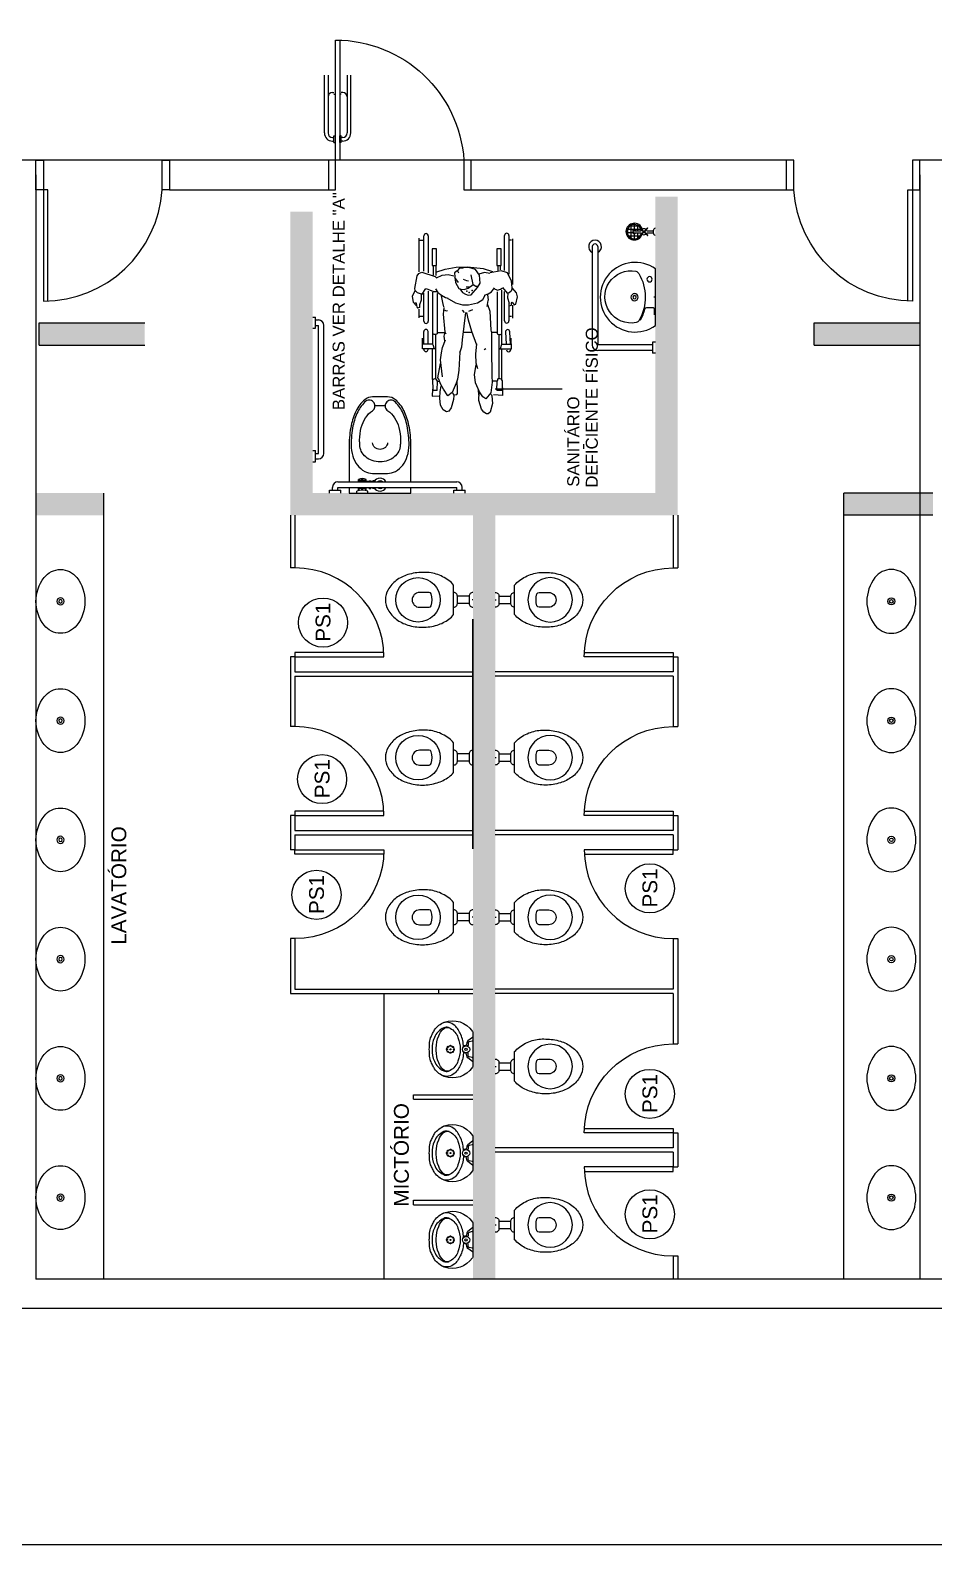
# Model space of a CAD drawing. Header units: millimetres. Extents: x 18768 to 1484868, y -11027 to 520152.
# Drawn here: x 187274 to 193407, y 397570 to 407856 of the extents above; entities that cross this region are included whole.
import ezdxf
from ezdxf.enums import TextEntityAlignment as Align

# ---------------------------------------------------------------- set-up
doc = ezdxf.new("R2010")
doc.units = ezdxf.units.MM
doc.linetypes.add('DASHDOT', pattern=[1, 0.5, -0.25, 0, -0.25])
for name, color, linetype in [('1-PAREDES', 7, 'Continuous'), ('Construir', 251, 'Continuous'), ('esquadrias', 2, 'Continuous'), ('MOBÍLIA', 26, 'Continuous'), ('Muros', 4, 'Continuous'), ('PAREDES', 7, 'Continuous'), ('Sanitários', 2, 'Continuous'), ('Textos', 7, 'Continuous')]:
    doc.layers.add(name, color=color, linetype=linetype)
doc.layers.add('L035-DEMOLIÇÃO', color=40, linetype='Continuous', plot=False)
doc.styles.get("Standard").update_dxf_attribs({"font": 'arial.ttf'})

# ---------------------------------------------------------------- blocks, each defined once
blk = doc.blocks.new('CADEIRA_RODAS')
at = {"color": 0}
for p, q in [((-0.265, 0.319), (-0.206, 0.319)), ((-0.254, 0.313), (-0.254, 0.289)), ((-0.194, 0.333), (-0.2, 0.329)), ((-0.196, 0.317), (-0.2, 0.329)), ((-0.177, 0.316), (-0.196, 0.317)), ((-0.194, 0.333), (-0.166, 0.336)), ((-0.182, 0.338), (-0.161, 0.357)), ((-0.145, 0.304), (-0.177, 0.316)), ((-0.166, 0.336), (-0.165, 0.347)), ((-0.161, 0.357), (-0.118, 0.363)), ((-0.118, 0.363), (-0.081, 0.345)), ((-0.094, 0.332), (-0.105, 0.299)), ((-0.082, 0.343), (-0.094, 0.332)), ((-0.081, 0.345), (-0.066, 0.348)), ((-0.066, 0.348), (0.018, 0.333)), ((0.018, 0.333), (0.035, 0.321)), ((0.035, 0.321), (0.044, 0.3)), ((0.046, 0.319), (0.272, 0.319)), ((0.26, 0.313), (0.26, 0.289)), ((-0.793, 0.23), (-0.79, 0.178)), ((-0.746, 0.228), (-0.793, 0.23)), ((-0.754, 0.197), (-0.755, 0.228)), ((-0.683, 0.229), (-0.748, 0.227)), ((-0.676, 0.215), (-0.683, 0.229)), ((-0.68, 0.228), (-0.474, 0.228)), ((-0.679, 0.203), (-0.676, 0.215)), ((-0.377, 0.209), (-0.678, 0.209)), ((-0.478, 0.288), (-0.474, 0.288)), ((-0.475, 0.259), (-0.478, 0.259)), ((-0.474, 0.295), (-0.401, 0.295)), ((-0.474, 0.209), (-0.474, 0.295)), ((-0.444, 0.227), (-0.473, 0.217)), ((-0.443, 0.227), (-0.443, 0.295)), ((-0.443, 0.288), (-0.358, 0.288)), ((-0.443, 0.227), (-0.092, 0.227)), ((-0.358, 0.259), (-0.441, 0.259)), ((-0.377, 0.218), (-0.372, 0.227)), ((-0.377, 0.206), (-0.377, 0.218)), ((-0.372, 0.197), (-0.377, 0.206)), ((-0.288, 0.287), (-0.098, 0.287)), ((-0.084, 0.257), (-0.288, 0.257)), ((-0.104, 0.305), (-0.145, 0.304)), ((-0.105, 0.299), (-0.066, 0.273)), ((-0.07, 0.208), (-0.094, 0.192)), ((-0.068, 0.271), (-0.087, 0.221)), ((-0.087, 0.221), (-0.087, 0.198)), ((0.013, 0.211), (0.005, 0.202)), ((0.044, 0.3), (0.013, 0.211)), ((0.089, 0.207), (0.02, 0.207)), ((0.089, 0.224), (0.024, 0.224)), ((0.288, 0.257), (0.038, 0.257)), ((0.044, 0.207), (0.063, 0.144)), ((0.049, 0.287), (0.288, 0.287)), ((0.089, 0.23), (0.089, 0.201)), ((0.201, 0.23), (0.089, 0.23)), ((0.201, 0.201), (0.201, 0.23)), ((-0.898, 0.134), (-0.885, 0.157)), ((-0.894, 0.119), (-0.898, 0.134)), ((-0.872, 0.103), (-0.894, 0.119)), ((-0.885, 0.157), (-0.855, 0.174)), ((-0.816, 0.086), (-0.872, 0.103)), ((-0.855, 0.174), (-0.807, 0.18)), ((-0.807, 0.18), (-0.761, 0.176)), ((-0.79, 0.126), (-0.747, 0.155)), ((-0.768, 0.095), (-0.79, 0.126)), ((-0.761, 0.176), (-0.725, 0.17)), ((-0.754, 0.197), (-0.692, 0.196)), ((-0.747, 0.155), (-0.711, 0.174)), ((-0.711, 0.174), (-0.678, 0.186)), ((-0.695, 0.182), (-0.696, 0.195)), ((-0.692, 0.196), (-0.679, 0.203)), ((-0.678, 0.186), (-0.67, 0.192)), ((-0.67, 0.192), (-0.573, 0.174)), ((-0.662, 0.162), (-0.548, 0.174)), ((-0.548, 0.174), (-0.501, 0.168)), ((-0.501, 0.168), (-0.466, 0.161)), ((-0.466, 0.161), (-0.414, 0.142)), ((-0.419, 0.145), (-0.389, 0.149)), ((-0.389, 0.149), (-0.362, 0.143)), ((-0.376, 0.136), (-0.362, 0.144)), ((-0.1, 0.197), (-0.372, 0.197)), ((-0.364, 0.194), (-0.363, 0.148)), ((-0.362, 0.144), (-0.241, 0.154)), ((-0.241, 0.154), (-0.196, 0.15)), ((-0.212, 0.15), (-0.218, 0.136)), ((-0.218, 0.136), (-0.215, 0.127)), ((-0.191, 0.152), (-0.162, 0.159)), ((-0.13, 0.132), (-0.164, 0.073)), ((-0.162, 0.159), (-0.116, 0.169)), ((-0.127, 0.142), (-0.133, 0.122)), ((-0.112, 0.168), (-0.127, 0.142)), ((-0.094, 0.192), (-0.112, 0.168)), ((0.005, 0.202), (0.022, 0.164)), ((0.027, 0.122), (0.018, 0.084)), ((0.022, 0.164), (0.027, 0.122)), ((0.063, 0.144), (0.076, 0.069)), ((0.089, 0.201), (0.201, 0.201)), ((-0.788, 0.085), (-0.816, 0.086)), ((-0.769, 0.093), (-0.788, 0.085)), ((-0.785, 0.086), (-0.783, 0.064)), ((-0.783, 0.064), (-0.776, 0.06)), ((-0.776, 0.06), (-0.743, 0.06)), ((-0.705, 0.068), (-0.768, 0.095)), ((-0.743, 0.06), (-0.696, 0.063)), ((-0.679, 0.059), (-0.705, 0.068)), ((-0.618, 0.052), (-0.679, 0.059)), ((-0.497, 0.045), (-0.618, 0.052)), ((-0.497, 0.045), (-0.499, 0.048)), ((-0.463, 0.034), (-0.497, 0.045)), ((-0.413, 0.029), (-0.463, 0.034)), ((-0.23, 0.006), (-0.413, 0.029)), ((-0.362, 0.019), (-0.362, -0.032)), ((-0.228, 0.012), (-0.214, 0.026)), ((-0.164, 0.073), (-0.178, 0.027)), ((-0.178, 0.027), (-0.177, -0.014)), ((-0.105, 0.007), (-0.112, -0.012)), ((-0.093, 0.027), (-0.105, 0.007)), ((-0.07, 0.044), (-0.093, 0.027)), ((-0.072, 0.038), (-0.074, 0.015)), ((-0.074, 0.015), (-0.065, -0.012)), ((-0.066, 0.051), (-0.072, 0.038)), ((-0.026, 0.074), (-0.066, 0.051)), ((-0.055, 0.002), (-0.055, -0.025)), ((-0.027, 0.054), (0.007, 0.077)), ((0.011, 0.079), (-0.026, 0.074)), ((-0.003, 0.021), (-0.012, -0.001)), ((0.038, 0.081), (0.011, 0.079)), ((0.052, 0.063), (0.038, 0.081)), ((0.053, 0.06), (0.038, 0.053)), ((0.07, 0.046), (0.052, 0.063)), ((0.07, 0.027), (0.07, 0.046)), ((0.074, 0.013), (0.07, 0.027)), ((0.074, -0.016), (0.074, 0.013)), ((0.076, 0.069), (0.08, -0.007)), ((-0.9, -0.117), (-0.88, -0.101)), ((-0.88, -0.101), (-0.823, -0.084)), ((-0.823, -0.084), (-0.767, -0.087)), ((-0.798, -0.11), (-0.764, -0.088)), ((-0.786, -0.083), (-0.749, -0.081)), ((-0.764, -0.088), (-0.704, -0.062)), ((-0.704, -0.062), (-0.646, -0.054)), ((-0.646, -0.054), (-0.582, -0.066)), ((-0.608, -0.076), (-0.571, -0.065)), ((-0.571, -0.065), (-0.51, -0.064)), ((-0.51, -0.064), (-0.441, -0.071)), ((-0.449, -0.07), (-0.358, -0.036)), ((-0.358, -0.036), (-0.28, -0.013)), ((-0.28, -0.013), (-0.23, -0.002)), ((-0.212, -0.04), (-0.222, -0.015)), ((-0.177, -0.014), (-0.164, -0.075)), ((-0.164, -0.075), (-0.141, -0.111)), ((-0.112, -0.012), (-0.11, -0.032)), ((-0.11, -0.032), (-0.061, -0.075)), ((-0.065, -0.012), (-0.041, -0.045)), ((-0.061, -0.075), (-0.031, -0.092)), ((-0.041, -0.045), (-0.052, -0.064)), ((-0.052, -0.064), (-0.051, -0.077)), ((-0.04, -0.046), (0.025, -0.031)), ((-0.031, -0.092), (0.023, -0.089)), ((-0.012, -0.001), (-0.016, -0.015)), ((0.023, -0.089), (0.061, -0.062)), ((0.041, -0.122), (0.03, -0.084)), ((0.061, -0.062), (0.074, -0.016)), ((0.08, -0.007), (0.068, -0.114)), ((-0.913, -0.135), (-0.9, -0.117)), ((-0.913, -0.146), (-0.913, -0.135)), ((-0.9, -0.16), (-0.913, -0.146)), ((-0.842, -0.176), (-0.9, -0.16)), ((-0.792, -0.171), (-0.842, -0.176)), ((-0.812, -0.13), (-0.798, -0.11)), ((-0.771, -0.164), (-0.812, -0.13)), ((-0.78, -0.166), (-0.792, -0.171)), ((-0.788, -0.245), (-0.785, -0.182)), ((-0.698, -0.173), (-0.771, -0.164)), ((-0.659, -0.171), (-0.698, -0.173)), ((-0.692, -0.207), (-0.693, -0.176)), ((-0.471, -0.169), (-0.659, -0.171)), ((-0.475, -0.132), (-0.481, -0.12)), ((-0.365, -0.17), (-0.471, -0.169)), ((-0.348, -0.165), (-0.365, -0.17)), ((-0.362, -0.171), (-0.362, -0.207)), ((-0.22, -0.157), (-0.348, -0.165)), ((-0.175, -0.142), (-0.22, -0.157)), ((-0.148, -0.145), (-0.188, -0.138)), ((-0.108, -0.143), (-0.145, -0.147)), ((-0.141, -0.111), (-0.113, -0.126)), ((-0.111, -0.122), (-0.102, -0.147)), ((-0.102, -0.147), (-0.089, -0.168)), ((-0.089, -0.168), (-0.063, -0.19)), ((-0.068, -0.185), (-0.079, -0.209)), ((0.034, -0.158), (0.041, -0.122)), ((0.052, -0.235), (0.038, -0.161)), ((0.068, -0.114), (0.047, -0.175)), ((-0.788, -0.246), (-0.738, -0.245)), ((-0.752, -0.206), (-0.752, -0.239)), ((-0.752, -0.206), (-0.692, -0.208)), ((-0.751, -0.243), (-0.689, -0.244)), ((-0.677, -0.211), (-0.692, -0.208)), ((-0.689, -0.244), (-0.678, -0.237)), ((-0.68, -0.238), (-0.474, -0.238)), ((-0.377, -0.219), (-0.678, -0.219)), ((-0.678, -0.237), (-0.674, -0.22)), ((-0.674, -0.219), (-0.677, -0.211)), ((-0.474, -0.269), (-0.479, -0.269)), ((-0.478, -0.298), (-0.474, -0.298)), ((-0.474, -0.219), (-0.474, -0.305)), ((-0.474, -0.305), (-0.401, -0.302)), ((-0.444, -0.237), (-0.473, -0.227)), ((-0.443, -0.238), (-0.443, -0.304)), ((-0.443, -0.238), (-0.078, -0.238)), ((-0.36, -0.264), (-0.443, -0.268)), ((-0.443, -0.297), (-0.359, -0.293)), ((-0.372, -0.207), (-0.377, -0.216)), ((-0.377, -0.216), (-0.377, -0.229)), ((-0.377, -0.229), (-0.372, -0.238)), ((-0.089, -0.207), (-0.372, -0.207)), ((-0.285, -0.257), (-0.088, -0.257)), ((-0.165, -0.287), (-0.285, -0.287)), ((-0.253, -0.286), (-0.253, -0.305)), ((-0.183, -0.287), (-0.179, -0.303)), ((-0.179, -0.303), (-0.166, -0.303)), ((-0.131, -0.276), (-0.166, -0.288)), ((-0.166, -0.303), (-0.159, -0.309)), ((-0.098, -0.28), (-0.131, -0.276)), ((-0.06, -0.244), (-0.099, -0.275)), ((-0.097, -0.288), (-0.099, -0.275)), ((-0.084, -0.302), (-0.097, -0.288)), ((-0.063, -0.309), (-0.084, -0.302)), ((-0.079, -0.209), (-0.071, -0.229)), ((-0.071, -0.229), (-0.064, -0.24)), ((-0.063, -0.309), (-0.018, -0.304)), ((-0.018, -0.304), (0.039, -0.277)), ((0.291, -0.287), (0.03, -0.287)), ((0.039, -0.277), (0.052, -0.235)), ((0.054, -0.257), (0.291, -0.257)), ((0.089, -0.211), (0.055, -0.211)), ((0.089, -0.228), (0.06, -0.228)), ((0.201, -0.205), (0.089, -0.205)), ((0.089, -0.205), (0.089, -0.234)), ((0.089, -0.234), (0.201, -0.234)), ((0.201, -0.234), (0.201, -0.205)), ((0.26, -0.304), (0.26, -0.288)), ((-0.268, -0.314), (-0.18, -0.314)), ((-0.159, -0.309), (-0.178, -0.322)), ((-0.178, -0.322), (-0.173, -0.333)), ((-0.173, -0.333), (-0.123, -0.344)), ((-0.123, -0.344), (-0.097, -0.338)), ((-0.097, -0.338), (-0.063, -0.309)), ((-0.041, -0.314), (0.269, -0.314))]:
    blk.add_line(p, q, dxfattribs=at)
for centre, radius, start, end in [((-0.478, 0.273), 0.0145, 90, 270), ((-0.358, 0.273), 0.0145, 270, 90), ((-0.288, 0.272), 0.0149, 90, 270), ((0.288, 0.272), 0.0149, 270, 90), ((-0.479, -0.284), 0.0145, 92.6629, 272.6629), ((-0.359, -0.278), 0.0145, 272.6629, 92.6629), ((-0.285, -0.272), 0.0149, 90, 270), ((0.291, -0.272), 0.0149, 270, 90)]:
    blk.add_arc(centre, radius, start, end, dxfattribs=at)
for p in [(-0.094, -0.018), (-0.084, -0.002), (-0.081, -0.038)]:
    blk.add_point(p, dxfattribs=at)
blk = doc.blocks.new('LAVPQ-PL')
blk.add_line((0, 0), (0.01, 0))
for points in [[(0, -0.191), (0, 0.191, -1.947368)], [(0.11, -0.156, 0.218943), (0.13, -0.171, 1.213584), (0.132, 0.175, 0.218943), (0.112, 0.16, 0.264013)]]:
    blk.add_lwpolyline(points, format="xyb", close=True)
blk.add_lwpolyline([(0.007, -0.12), (0.007, -0.08, -0.414214), (0.016, -0.071), (0.061, -0.071, -0.312113), (0.073, -0.08, 0.063016), (0.103, -0.157, 0.063016)], format="xyb")
for centre, radius in [((0.04, 0.121), 0.0176), ((0.141, 0), 0.0241), ((0.141, 0), 0.0115)]:
    blk.add_circle(centre, radius)
blk = doc.blocks.new('cubem-pl')
at = {"linetype": 'Continuous'}
for radius in [0.024, 0.012]:
    blk.add_circle((0.265, 0), radius, dxfattribs=at)
for centre, radius, start, end in [((0.265, 0.076), 0.139, 37.5041, 142.4959), ((0.364, 0), 0.264, 142.4959, 217.5041), ((0.166, 0), 0.264, 322.4959, 37.5041), ((0.265, -0.076), 0.139, 217.5041, 322.4959)]:
    blk.add_arc(centre, radius, start, end)
blk = doc.blocks.new('nomacab1')
blk.add_circle((0, 0), 0.414)
at = {"color": 3}
blk.add_attdef('ACAB', text='', height=0.25, dxfattribs=at).set_placement((0.007, 0), align=Align.MIDDLE)
blk = doc.blocks.new('bac-pl')
for p, q in [((0, 0), (0.005, 0)), ((0.025, 0.025), (0.105, 0.025)), ((0.025, -0.025), (0.105, -0.025))]:
    blk.add_line(p, q)
for points in [[(0.13, 0.1), (0.13, -0.1, 0.056984), (0.163, -0.131, 0.085116), (0.249, -0.174, 0.090221), (0.34, -0.185, 0.074494), (0.439, -0.17, 0.085116), (0.517, -0.131, 0.106255), (0.572, -0.068, 0.128271), (0.59, 0, 0.128271), (0.572, 0.068, 0.106255), (0.517, 0.131, 0.085116), (0.439, 0.17, 0.074494), (0.34, 0.185, 0.074494), (0.241, 0.17, 0.085116), (0.163, 0.131, 0.056984)], [(0.295, 0.05, 0.326276), (0.281, 0.04, 0.155871), (0.281, -0.04, 0.326276), (0.295, -0.05), (0.36, -0.05, 1), (0.36, 0.05)]]:
    blk.add_lwpolyline(points, format="xyb", close=True)
for points in [[(0, -0.05, 0.414214), (0.025, -0.025), (0.025, 0.025, 0.414483), (0, 0.05)], [(0.13, 0.05, 0.414483), (0.105, 0.025), (0.105, -0.025, 0.414214), (0.13, -0.05)]]:
    blk.add_lwpolyline(points, format="xyb")
blk.add_circle((0.37, 0), 0.15)
blk = doc.blocks.new('mic-pl')
for points in [[(0, -0.294), (-0.002, -0.294, -0.008051), (-0.034, -0.293, -0.08407), (-0.078, -0.285, -0.022672), (-0.106, -0.272, -0.027927), (-0.132, -0.258, -0.144523), (-0.183, -0.193, -0.34805), (-0.12, -0.003, -0.162816), (-0.112, 0), (0, 0), (0.112, 0, -0.162816), (0.12, -0.003, -0.34805), (0.183, -0.193, -0.144523), (0.132, -0.258, -0.027927), (0.106, -0.272, -0.022672), (0.078, -0.285, -0.08407), (0.034, -0.293, -0.008051), (0.002, -0.294)], [(0, -0.247), (-0.008, -0.247, -0.102017), (-0.09, -0.231, -0.100634), (-0.137, -0.2, -0.31043), (-0.144, -0.159, -0.029837), (-0.142, -0.153, -0.193887), (-0.08, -0.101, -0.096635), (0, -0.086, -0.096635), (0.08, -0.101, -0.193887), (0.142, -0.153, -0.029837), (0.144, -0.159, -0.31043), (0.137, -0.2, -0.100634), (0.09, -0.231, -0.102017), (0.008, -0.247)]]:
    blk.add_lwpolyline(points, format="xyb", close=True)
for points in [[(-0.053, 0, 0.473116), (-0.056, -0.005), (-0.051, -0.025, 0.362542), (-0.043, -0.032), (-0.029, -0.033, -0.564769), (-0.023, -0.039)], [(0.053, 0, -0.473116), (0.056, -0.005), (0.051, -0.025, -0.362542), (0.043, -0.032), (0.029, -0.033, 0.564769), (0.023, -0.039)], [(-0.016, -0.064, 0.100603), (-0.1, -0.082, 0.114611), (-0.161, -0.123, 0.309836), (-0.175, -0.21, 0.309836)], [(-0.081, -0.002), (-0.057, -0.034, 0.1805), (-0.045, -0.041), (-0.032, -0.043, -0.35029), (-0.026, -0.049, 0.252034), (-0.019, -0.063)], [(0.016, -0.064, -0.100603), (0.1, -0.082, -0.114611), (0.161, -0.123, -0.309836), (0.175, -0.21, -0.309836)], [(0.081, -0.002), (0.057, -0.034, -0.1805), (0.045, -0.041), (0.032, -0.043, 0.35029), (0.026, -0.049, -0.252034), (0.019, -0.063)], [(-0.146, -0.161), (-0.147, -0.165, 0.189039), (-0.145, -0.197, 0.189014), (-0.08, -0.26, 0.116802), (0, -0.275, 0.116802), (0.08, -0.26, 0.189014), (0.145, -0.197, 0.189039), (0.147, -0.165), (0.146, -0.161)]]:
    blk.add_lwpolyline(points, format="xyb")
for centre, radius in [((0, -0.046), 0.024), ((0, -0.046), 0.0075), ((-0.024, -0.151), 0.0035), ((-0.016, -0.135), 0.0035), ((-0.017, -0.168), 0.0035), ((0, -0.152), 0.0035), ((-0.001, -0.175), 0.0035), ((0.001, -0.129), 0.0035), ((0.017, -0.136), 0.0035), ((0.016, -0.169), 0.0035), ((0.023, -0.152), 0.0035)]:
    blk.add_circle(centre, radius)
at = {"linetype": 'DASHDOT'}
blk.add_circle((0, -0.152), 0.024, dxfattribs=at)

msp = doc.modelspace()

# ---------------------------------------------------------------- hatches: boundary and pattern name
at = {"layer": 'Construir'}
h = msp.add_hatch(color=256, dxfattribs=at)
h.paths.add_polyline_path([(187334.288, 405868.491), (187334.288, 405717.442), (188051.039, 405717.442), (188051.039, 405868.491)])
h.paths.add_polyline_path([(193312.279, 405717.442), (193312.279, 405868.491), (192595.529, 405868.491), (192595.529, 405717.442)])

# ---------------------------------------------------------------- linework, layer by layer
msp.add_line((190046.461, 401313.897), (190046.461, 401344.106))
at = {"layer": '1-PAREDES'}
for p, q in [((187312.279, 406972.687), (187213.279, 406972.687)), ((189297.337, 406972.687), (188218.573, 406972.687)), ((192405.986, 406972.687), (190265.747, 406972.687)), ((193543.887, 406972.687), (193312.279, 406972.687)), ((188218.573, 406772.687), (189297.337, 406772.687)), ((190265.747, 406772.687), (192405.986, 406772.687)), ((187334.288, 405868.491), (188051.039, 405868.491)), ((192595.529, 405868.491), (193312.279, 405868.491)), ((187334.288, 405717.442), (188051.039, 405717.442)), ((192595.529, 405717.442), (193312.279, 405717.442))]:
    msp.add_line(p, q, dxfattribs=at)
at = {"layer": 'Construir'}
for points in [[(191668.874, 404712.498), (191517.825, 404712.498), (191668.874, 406726.484), (191517.825, 406726.484)], [(189191.069, 404561.449), (189040.02, 404561.449), (189191.069, 406623.687), (189040.02, 406623.687)], [(187772.717, 404561.638), (187312.279, 404561.638), (187772.717, 404712.687), (187312.279, 404712.687)], [(191668.272, 404561.449), (189191.069, 404561.449), (191668.272, 404712.498), (189191.069, 404712.498)], [(193401.123, 404561.638), (192796.927, 404561.638), (193401.123, 404712.687), (192796.927, 404712.687)], [(190429.146, 399373.687), (190278.622, 399373.687), (190429.671, 404561.449), (190278.622, 404561.449)], [(190429.748, 399373.687), (190279.224, 399373.687), (190430.273, 404561.449), (190279.224, 404561.449)]]:
    msp.add_solid(points, dxfattribs=at)
at = {"layer": 'DEFPOINTS'}
for p, q in [((191029.748, 405043.687), (191029.748, 405013.687)), ((191029.748, 405043.687), (191029.748, 405013.687)), ((193312.279, 399373.687), (192685.975, 399373.687))]:
    msp.add_line(p, q, dxfattribs=at)
at = {"layer": 'esquadrias'}
for p, q in [((189270.051, 407158.239), (189270.051, 407551.807)), ((189294.805, 407551.807), (189294.805, 407158.239)), ((189424.557, 407551.807), (189424.557, 407158.239)), ((189449.311, 407158.239), (189449.311, 407551.807)), ((189325.015, 407433.017), (189335.085, 407433.017)), ((189335.085, 407422.947), (189345.155, 407422.947)), ((189384.277, 407422.947), (189374.207, 407422.947)), ((189394.347, 407433.017), (189384.277, 407433.017)), ((189325.015, 407128.029), (189335.085, 407128.029)), ((189325.015, 407103.275), (189335.085, 407103.275)), ((189335.085, 407093.205), (189335.085, 407138.099)), ((189335.085, 407138.099), (189345.155, 407138.099)), ((189345.155, 407093.205), (189345.155, 407138.099)), ((189374.207, 407093.205), (189374.207, 407138.099)), ((189384.277, 407138.099), (189374.207, 407138.099)), ((189384.277, 407093.205), (189384.277, 407138.099)), ((189394.347, 407128.029), (189384.277, 407128.029)), ((189394.347, 407103.275), (189384.277, 407103.275)), ((189335.085, 407093.205), (189345.155, 407093.205)), ((189384.277, 407093.205), (189374.207, 407093.205))]:
    msp.add_line(p, q, dxfattribs=at)
for points in [[(189374.81, 407789.518), (189374.81, 406972.687), (189297.337, 406972.687), (189297.337, 406772.687), (189345.757, 406772.687), (189345.757, 407789.518, -0.394454368), (190217.327, 406972.687), (190217.327, 406772.687), (190265.747, 406772.687), (190265.747, 406972.687), (190217.327, 406972.687)], [(187392.839, 406016.043), (187392.839, 406772.687), (187312.279, 406772.687), (187312.279, 406972.687), (187362.629, 406972.687), (187362.629, 406016.043, 0.395142121), (188168.223, 406772.687), (188168.223, 406972.687), (188218.573, 406972.687), (188218.573, 406772.687), (188168.223, 406772.687)], [(193231.72, 406016.043), (193231.72, 406772.687), (193312.279, 406772.687), (193312.279, 406972.687), (193261.93, 406972.687), (193261.93, 406016.043, -0.396515329), (192457.824, 406772.687), (192456.335, 406972.687), (192405.986, 406972.687), (192405.986, 406772.687), (192457.824, 406772.687)], [(189674.426, 403629.98), (189070.23, 403629.98), (189070.23, 403599.771), (189674.426, 403599.771, 0.414213562), (189070.23, 404203.966, 0.414213562)], [(191034.469, 403629.98), (191638.665, 403629.98), (191638.665, 403599.771), (191034.469, 403599.771, -0.414213562), (191638.665, 404203.966, -0.414213562)], [(189674.426, 402552.498), (189070.23, 402552.498), (189070.23, 402522.288), (189674.426, 402522.288, 0.414213562), (189070.23, 403126.484, 0.414213562)], [(191034.469, 402552.498), (191638.665, 402552.498), (191638.665, 402522.288), (191034.469, 402522.288, -0.414213562), (191638.665, 403126.484, -0.414213562)], [(189674.426, 402260.47), (189070.23, 402260.47), (189070.23, 402290.68), (189674.426, 402290.68, -0.414213562), (189070.23, 401686.484, -0.414213562)], [(191034.469, 402260.47), (191638.665, 402260.47), (191638.665, 402290.68), (191034.469, 402290.68, 0.414213562), (191638.665, 401686.484, 0.414213562)], [(191034.469, 400397.533), (191638.665, 400397.533), (191638.665, 400367.323), (191034.469, 400367.323, -0.414213562), (191638.665, 400971.519, -0.414213562)], [(191034.469, 400105.505), (191638.665, 400105.505), (191638.665, 400135.715), (191034.469, 400135.715, 0.414213562), (191638.665, 399531.519, 0.414213562)]]:
    msp.add_lwpolyline(points, format="xyb", dxfattribs=at)
for centre, radius, start, end in [((189325.015, 407402.807), 30.21, 90, 180), ((189394.347, 407402.807), 30.21, 0, 90), ((189325.015, 407158.239), 54.964, 180, 270), ((189325.015, 407158.239), 30.21, 180, 270), ((189394.347, 407158.239), 54.964, 270, 0), ((189394.347, 407158.239), 30.21, 270, 0)]:
    msp.add_arc(centre, radius, start, end, dxfattribs=at)
at = {"layer": 'L035-DEMOLIÇÃO', "linetype": 'ByBlock', "lineweight": -2}
msp.add_lwpolyline([(243039.686, 397570.166), (151141.405, 397570.166), (151141.405, 435098.76), (243039.686, 435098.76)], close=True, dxfattribs=at)
at = {"layer": 'MOBÍLIA'}
for p, q in [((191088.32, 406386.201), (191088.32, 405719.082)), ((191126.401, 406386.201), (191126.401, 405719.082)), ((189191.069, 405907.799), (189210.11, 405907.799)), ((189210.11, 405831.637), (189210.11, 405907.799)), ((189210.11, 405888.759), (189229.15, 405888.759)), ((189191.069, 405831.637), (189210.11, 405831.637)), ((189210.11, 405850.678), (189229.15, 405850.678)), ((189229.15, 404982.465), (189229.15, 405850.678)), ((189267.231, 404982.465), (189267.231, 405850.678)), ((191498.785, 405719.082), (191126.401, 405719.082)), ((191498.785, 405681.001), (191126.401, 405681.001)), ((191517.825, 405738.122), (191498.785, 405738.122)), ((191498.785, 405738.122), (191498.785, 405661.96)), ((191517.825, 405661.96), (191498.785, 405661.96)), ((190883.42, 405417.393), (190430.273, 405417.393)), ((189191.069, 405001.506), (189210.11, 405001.506)), ((189210.11, 404925.344), (189210.11, 405001.506)), ((189210.11, 404982.465), (189229.15, 404982.465)), ((189210.11, 404944.384), (189229.15, 404944.384)), ((189191.069, 404925.344), (189210.11, 404925.344)), ((189324.353, 404731.538), (189324.353, 404750.579)), ((189362.434, 404788.66), (190168.241, 404788.66)), ((189362.434, 404731.538), (189362.434, 404750.579)), ((189362.434, 404750.579), (190168.241, 404750.579)), ((189502.064, 404791.606), (189502.064, 404804.299)), ((189573.872, 404791.606), (189502.064, 404791.606)), ((189573.872, 404747.633), (189502.064, 404747.633)), ((189502.064, 404728.761), (189502.064, 404747.633)), ((189505.238, 404801.126), (189505.238, 404805.86)), ((189505.238, 404729.418), (189505.238, 404741.287)), ((189521.105, 404797.952), (189508.411, 404797.952)), ((189521.105, 404744.46), (189508.411, 404744.46)), ((189524.278, 404801.126), (189524.278, 404810.553)), ((189524.278, 404731.496), (189524.278, 404741.287)), ((189530.625, 404801.126), (189530.625, 404810.553)), ((189530.625, 404731.496), (189530.625, 404741.287)), ((189546.492, 404797.952), (189533.798, 404797.952)), ((189546.492, 404744.46), (189533.798, 404744.46)), ((189549.666, 404801.126), (189549.666, 404805.86)), ((189549.666, 404729.418), (189549.666, 404741.287)), ((189552.839, 404791.606), (189552.839, 404804.299)), ((189552.839, 404728.761), (189552.839, 404747.633)), ((189573.872, 404794.779), (189586.566, 404794.779)), ((189573.872, 404788.66), (189573.872, 404794.779)), ((189573.872, 404744.46), (189573.872, 404750.579)), ((189573.872, 404744.46), (189586.566, 404744.46)), ((189586.566, 404788.66), (189586.566, 404794.779)), ((189599.26, 404791.606), (189586.566, 404791.606)), ((189586.566, 404744.46), (189586.566, 404750.579)), ((189599.26, 404747.633), (189586.566, 404747.633)), ((189611.424, 404794.779), (189599.26, 404794.779)), ((189599.26, 404788.66), (189599.26, 404794.779)), ((189599.26, 404744.46), (189599.26, 404750.579)), ((189611.424, 404744.46), (189599.26, 404744.46)), ((190168.241, 404731.538), (190168.241, 404750.579)), ((190206.322, 404731.538), (190206.322, 404750.579)), ((189305.312, 404712.498), (189305.312, 404731.538)), ((189305.312, 404731.538), (189381.474, 404731.538)), ((189381.474, 404712.498), (189381.474, 404731.538)), ((189489.371, 404712.498), (189489.371, 404725.192)), ((189489.371, 404712.498), (189565.533, 404712.498)), ((189565.533, 404712.498), (189565.533, 404725.192)), ((190149.2, 404731.538), (190225.362, 404731.538)), ((190149.2, 404712.498), (190149.2, 404731.538)), ((190225.362, 404712.498), (190225.362, 404731.538)), ((190225.965, 404712.498), (190225.965, 404731.538)), ((187772.717, 399373.687), (187772.717, 404561.638)), ((192796.927, 399373.687), (192796.927, 404561.638)), ((190278.622, 402295.715), (190278.622, 403856.554)), ((190279.224, 402295.715), (190279.224, 403856.554)), ((189674.426, 401313.897), (189674.426, 399373.687))]:
    msp.add_line(p, q, dxfattribs=at)
for points in [[(189662.436, 404788.66), (189660.735, 404791.606), (189635.348, 404791.606), (189633.647, 404788.66)], [(189633.647, 404750.579), (189635.348, 404747.633), (189660.735, 404747.633), (189662.436, 404750.579)]]:
    msp.add_lwpolyline(points, dxfattribs=at)
for centre, radius, start, end in [((191107.361, 406386.201), 43.265, 296.1094131, 243.8905869), ((191107.361, 406386.201), 19.041, 0, 180), ((189229.15, 405850.678), 38.081, 0, 90), ((191126.401, 405719.082), 38.081, 180, 270), ((189229.15, 404982.465), 38.081, 270, 0), ((189362.434, 404750.579), 38.081, 90, 180), ((189536.971, 404769.619), 41.254, 147.7951685, 152.5130748), ((189536.971, 404769.619), 41.254, 207.4869252, 212.2048315), ((189527.452, 404756.698), 53.948, 61.9275131, 118.0724869), ((189508.411, 404801.126), 3.173, 180, 270), ((189508.411, 404741.287), 3.173, 90, 180), ((189521.105, 404801.126), 3.173, 270, 0), ((189521.105, 404741.287), 3.173, 0, 90), ((189533.798, 404801.126), 3.173, 180, 270), ((189533.798, 404741.287), 3.173, 90, 180), ((189546.492, 404801.126), 3.173, 270, 0), ((189546.492, 404741.287), 3.173, 0, 90), ((189517.931, 404769.619), 41.254, 27.4864262, 32.2042275), ((189517.931, 404769.619), 41.254, 327.7957725, 332.5135738), ((189648.041, 404769.619), 44.428, 25.3769335, 154.6230665), ((189648.041, 404769.619), 44.428, 205.3769335, 334.6230665), ((189648.041, 404769.619), 25.387, 48.5903779, 131.4096221), ((189648.041, 404769.619), 25.387, 228.5903779, 311.4096221), ((190168.241, 404750.579), 38.081, 0, 90), ((189527.452, 404614.122), 117.416, 71.0753556, 108.9246444)]:
    msp.add_arc(centre, radius, start, end, dxfattribs=at)
at = {"layer": 'Muros'}
for p, q in [((191374.856, 406494.771), (191421.054, 406494.771)), ((191413.624, 406511.176), (191434.685, 406490.115)), ((191413.624, 406463.086), (191434.685, 406484.147)), ((191415.76, 406513.312), (191436.821, 406492.251)), ((191442.789, 406492.251), (191463.85, 406513.312)), ((191444.925, 406490.115), (191465.986, 406511.176)), ((191444.925, 406484.147), (191465.986, 406463.086)), ((191458.556, 406494.771), (191502.758, 406494.771)), ((191502.758, 406494.771), (191502.758, 406479.492)), ((191374.856, 406479.492), (191421.054, 406479.492)), ((191415.76, 406460.95), (191436.821, 406482.011)), ((191442.789, 406482.011), (191463.85, 406460.95)), ((191458.556, 406479.492), (191502.758, 406479.492)), ((187334.288, 405717.442), (187334.288, 405868.491)), ((192595.529, 405717.442), (192595.529, 405868.491)), ((187772.717, 404561.638), (187772.717, 404712.687)), ((193401.123, 404712.687), (192796.927, 404712.687)), ((192796.927, 404561.638), (192796.927, 404712.687)), ((189040.02, 404561.449), (189040.02, 404203.966)), ((189070.23, 404561.449), (189070.23, 404203.966)), ((191638.665, 404561.449), (191638.665, 404203.966)), ((191668.874, 404561.449), (191668.874, 404203.966)), ((193401.123, 404561.638), (192796.927, 404561.638)), ((189070.23, 404203.966), (189040.02, 404203.966)), ((191638.665, 404203.966), (191668.874, 404203.966)), ((189070.23, 403599.771), (189040.02, 403599.771)), ((189040.02, 403599.771), (189040.02, 403126.484)), ((189070.23, 403599.771), (189070.23, 403499.071)), ((191638.665, 403599.771), (191668.874, 403599.771)), ((191638.665, 403599.771), (191638.665, 403499.071)), ((191668.874, 403599.771), (191668.874, 403126.484)), ((189070.23, 403499.071), (190278.622, 403499.071)), ((189070.23, 403468.862), (190278.622, 403468.862)), ((189070.23, 403468.862), (189070.23, 403126.484)), ((191638.665, 403499.071), (190430.273, 403499.071)), ((191638.665, 403468.862), (190430.273, 403468.862)), ((191638.665, 403468.862), (191638.665, 403126.484)), ((189070.23, 403126.484), (189040.02, 403126.484)), ((191638.665, 403126.484), (191668.874, 403126.484)), ((189070.23, 402522.288), (189040.02, 402522.288)), ((189040.02, 402522.288), (189040.02, 402290.68)), ((189070.23, 402522.288), (189070.23, 402421.589)), ((191638.665, 402522.288), (191638.665, 402421.589)), ((191638.665, 402522.288), (191668.874, 402522.288)), ((191668.874, 402522.288), (191668.874, 402290.68)), ((189070.23, 402421.589), (190278.622, 402421.589)), ((189070.23, 402391.379), (189070.23, 402290.68)), ((189070.23, 402391.379), (190278.622, 402391.379)), ((191638.665, 402421.589), (190430.273, 402421.589)), ((191638.665, 402391.379), (190430.273, 402391.379)), ((191638.665, 402391.379), (191638.665, 402290.68)), ((189070.23, 402290.68), (189040.02, 402290.68)), ((191638.665, 402290.68), (191668.874, 402290.68)), ((189070.23, 401686.484), (189040.02, 401686.484)), ((189040.02, 401686.484), (189040.02, 401313.897)), ((189070.23, 401686.484), (189070.23, 401344.106)), ((191638.665, 401686.484), (191638.665, 401344.106)), ((191638.665, 401686.484), (191668.874, 401686.484)), ((191668.874, 401686.484), (191668.874, 400971.519)), ((189070.23, 401344.106), (190278.622, 401344.106)), ((191638.665, 401344.106), (190430.273, 401344.106)), ((189040.02, 401313.897), (190278.622, 401313.897)), ((191638.665, 401313.897), (190430.273, 401313.897)), ((191638.665, 401313.897), (191638.665, 400971.519)), ((191638.665, 400971.519), (191668.874, 400971.519)), ((189875.824, 400595.575), (189875.824, 400625.785)), ((189875.824, 400625.785), (190278.622, 400625.785)), ((189875.824, 400595.575), (190278.622, 400595.575)), ((191638.665, 400367.323), (191638.665, 400266.624)), ((191638.665, 400367.323), (191668.874, 400367.323)), ((191668.874, 400367.323), (191668.874, 400135.715)), ((191638.665, 400266.624), (190430.273, 400266.624)), ((191638.665, 400236.414), (190430.273, 400236.414)), ((191638.665, 400236.414), (191638.665, 400135.715)), ((191638.665, 400135.715), (191668.874, 400135.715)), ((189875.824, 399878.931), (189875.824, 399909.141)), ((189875.824, 399909.141), (190278.622, 399909.141)), ((189875.824, 399878.931), (190278.622, 399878.931)), ((191638.665, 399531.519), (191668.874, 399531.519)), ((191638.665, 399531.519), (191638.665, 399373.687)), ((191668.874, 399531.519), (191668.874, 399373.687))]:
    msp.add_line(p, q, dxfattribs=at)
msp.add_circle((191439.805, 406487.131), 5.926, dxfattribs=at)
for centre, radius, start, end in [((191374.856, 406487.131), 12.737, 36.8526895, 323.1473105), ((191374.856, 406487.131), 7.639, 90, 270), ((191439.805, 406487.131), 35.547, 132.5646428, 137.4353572), ((191439.805, 406487.131), 20.247, 139.2783452, 157.8331673), ((191439.805, 406487.131), 20.247, 49.2783452, 130.7216548), ((191439.805, 406487.131), 20.247, 22.1668327, 40.7216548), ((191439.805, 406487.131), 35.547, 42.5646428, 47.4353572), ((191530.717, 406487.131), 28.983, 121.8391353, 164.7175014), ((191439.805, 406487.131), 35.547, 222.5646428, 227.4353572), ((191439.805, 406487.131), 20.247, 202.1668327, 220.7216548), ((191439.805, 406487.131), 20.247, 229.2783452, 310.7216548), ((191439.805, 406487.131), 20.247, 319.2783452, 337.8331673), ((191439.805, 406487.131), 35.547, 312.5646428, 317.4353572), ((191530.717, 406487.131), 28.983, 195.2824986, 238.1608647)]:
    msp.add_arc(centre, radius, start, end, dxfattribs=at)
at = {"layer": 'PAREDES'}
for p, q in [((192087.279, 406972.687), (187213.279, 406972.687)), ((187312.279, 406873.687), (187312.279, 399623.687)), ((187312.279, 406873.687), (187312.279, 399373.687)), ((193312.279, 406873.687), (193312.279, 399373.687)), ((210246.044, 399373.687), (187312.279, 399373.687)), ((210246.044, 399173.687), (187138.279, 399173.687))]:
    msp.add_line(p, q, dxfattribs=at)
at = {"layer": 'Sanitários'}
for p, q in [((191327.951, 406504.781), (191420.02, 406504.781)), ((191328.915, 406507.249), (191328.915, 406469.069)), ((191344.696, 406527.438), (191403.589, 406527.438)), ((191351.573, 406531.754), (191351.573, 406444.564)), ((191374.23, 406537.25), (191374.23, 406499.853)), ((191396.887, 406531.663), (191396.887, 406494.771)), ((191419.545, 406505.256), (191419.545, 406494.771)), ((191325.424, 406482.123), (191363.145, 406482.123)), ((191334.31, 406459.466), (191413.974, 406459.466)), ((191374.23, 406474.409), (191374.23, 406439.068)), ((191396.887, 406479.492), (191396.887, 406444.655)), ((191419.545, 406479.492), (191419.545, 406469.49)), ((189682.339, 405304.584), (189613.743, 405304.584))]:
    msp.add_line(p, q, dxfattribs=at)
for points in [[(189857.487, 405039.36, 0.049647873), (189844.311, 405171.722, 0.063460192), (189811.013, 405270.486, 0.103485), (189752.213, 405346.537, 0.178457855), (189698.816, 405366.222), (189597.267, 405366.222, 0.178457855), (189543.869, 405346.537, 0.103485), (189485.069, 405270.486, 0.063460192), (189451.771, 405171.722, 0.049647873), (189438.596, 405039.36), (189438.596, 404788.66)], [(189698.816, 405053.682, -0.111064491), (189695.064, 405036.998, -0.102841022), (189683.944, 405022.292, -0.093011042), (189667.772, 405012.753, -0.08708208), (189648.041, 405009.29, -0.08708208), (189628.31, 405012.753, -0.093011042), (189612.138, 405022.292, -0.102841022), (189601.019, 405036.998, -0.111064491), (189597.267, 405053.682, -0.111064491)], [(189857.487, 404788.66), (189857.487, 405039.36, 0.049647873)], [(189438.596, 404750.579), (189438.596, 404712.498), (189857.487, 404712.498), (189857.487, 404750.579, 0.049647873)]]:
    msp.add_lwpolyline(points, format="xyb", dxfattribs=at)
msp.add_lwpolyline([(189552.108, 405336.88, 0.103485), (189496.489, 405264.943, 0.063460192), (189464.216, 405169.219, 0.049647873), (189451.289, 405039.36, 0.075858022), (189462.926, 404963.101, 0.086069166), (189494.045, 404902.526, 0.105985364), (189543.653, 404859.599, 0.126200972), (189597.267, 404845.847), (189698.816, 404845.847, 0.126200972), (189752.43, 404859.599, 0.105985364), (189802.037, 404902.526, 0.086069166), (189833.156, 404963.101, 0.075858022), (189844.793, 405039.36, 0.049647873), (189831.867, 405169.219, 0.063460192), (189799.594, 405264.943, 0.103485), (189743.974, 405336.88, 0.097511238), (189729.634, 405342.894, 0.098079986), (189714.173, 405343.005, 0.09889518), (189699.868, 405337.2, 0.099479431), (189688.967, 405326.394, 0.099479431), (189683.085, 405312.217, 0.09889518), (189683.12, 405296.779, 0.098079986), (189689.069, 405282.507, 0.097511238), (189700.058, 405271.506, -0.10244472), (189746.096, 405224.51, -0.077884198), (189775.451, 405157.968, -0.065095798), (189786.712, 405071.842, -0.024283564), (189785.134, 405039.36, -0.115330724), (189775.11, 404996.481, -0.103946082), (189744.98, 404958.171, -0.091071415), (189701.549, 404933.56, -0.083675132), (189648.041, 404924.542, -0.083675132), (189594.533, 404933.56, -0.091071415), (189551.102, 404958.171, -0.103946082), (189520.973, 404996.481, -0.115330724), (189510.949, 405039.36, -0.024283564), (189509.37, 405071.842, -0.065095798), (189520.631, 405157.968, -0.077884198), (189549.986, 405224.51, -0.10244472), (189596.024, 405271.506, 0.097511238), (189607.014, 405282.507, 0.098079986), (189612.962, 405296.779, 0.09889518), (189612.997, 405312.217, 0.099479431), (189607.116, 405326.394, 0.099479431), (189596.214, 405337.2, 0.09889518), (189581.909, 405343.005, 0.098079986), (189566.448, 405342.894, 0.097511238)], format="xyb", close=True, dxfattribs=at)
for radius, start, end in [(56.643, 16.191891, 342.0143545), (49.091, 29.1069148, 326.9528551), (49.091, 10.8507591, 19.1890931), (49.091, 336.5887465, 347.3554864)]:
    msp.add_arc((191374.142, 406488.159), radius, start, end, dxfattribs=at)

# ---------------------------------------------------------------- block references
at = {"xscale": 402.7972027900287, "yscale": 402.7972027900287, "zscale": 402.7972027958908, "rotation": 90}
for p in [(189260.781, 403832.733), (189254.497, 402769.922), (191479.666, 402027.841), (189216.792, 401983.819), (191479.666, 400631.722), (191479.666, 399814.175)]:
    msp.add_blockref('nomacab1', p, dxfattribs=at).add_auto_attribs({'ACAB': 'PS1'})
at = {"layer": 'MOBÍLIA', "yscale": 1006.993006989727, "zscale": 1006.993006989727}
for name, p, xscale, rotation in [('CADEIRA_RODAS', (190234.368, 406169.474), 1006.993006989727, 90), ('cubem-pl', (187211.58, 403976.968), -1006.993006989709, 180), ('bac-pl', (190278.622, 403987.463), 1006.993006989709, 180), ('bac-pl', (190430.273, 403987.463), -1006.993006989709, 180), ('cubem-pl', (193386.018, 403976.968), 1006.993006989709, 180), ('cubem-pl', (187211.58, 403167.058), -1006.993006989709, 180), ('cubem-pl', (193386.018, 403167.058), 1006.993006989709, 180), ('bac-pl', (190278.622, 402915.932), 1006.993006989709, 180), ('bac-pl', (190430.273, 402915.932), -1006.993006989709, 180), ('cubem-pl', (187211.58, 402357.148), -1006.993006989709, 180), ('cubem-pl', (193386.018, 402357.148), 1006.993006989709, 180), ('bac-pl', (190278.622, 401831.488), 1006.993006989709, 180), ('bac-pl', (190430.273, 401831.488), -1006.993006989709, 180), ('cubem-pl', (187211.58, 401547.238), -1006.993006989709, 180), ('cubem-pl', (193386.018, 401547.238), 1006.993006989709, 180), ('mic-pl', (190278.622, 400934.562), 1006.993006989727, 270), ('cubem-pl', (187211.58, 400737.328), -1006.993006989709, 180), ('bac-pl', (190430.273, 400818.326), -1006.993006989709, 180), ('cubem-pl', (193386.018, 400737.328), 1006.993006989709, 180), ('mic-pl', (190278.622, 400229.667), 1006.993006989727, 270), ('cubem-pl', (187211.58, 399927.418), -1006.993006989709, 180), ('cubem-pl', (193386.018, 399927.418), 1006.993006989709, 180), ('bac-pl', (190430.273, 399742.253), -1006.993006989709, 180), ('mic-pl', (190278.622, 399640.367), 1006.993006989727, 270)]:
    msp.add_blockref(name, p, dxfattribs=dict(at, xscale=xscale, rotation=rotation))
at = {"layer": 'Sanitários', "xscale": -1006.993006989709, "yscale": 1006.993006989727, "zscale": 1006.993006989727}
msp.add_blockref('LAVPQ-PL', (191517.825, 406042.861), dxfattribs=at)

# ---------------------------------------------------------------- texts
at = {"layer": 'Textos'}
for s, height, p in [('BARRAS VER DETALHE "A"', 81.5513, (189407.73, 405275.822)), ('DEFICIENTE FÍSICO', 81.5513, (191126.201, 404749.327)), ('SANITÁRIO', 81.5513, (191000.657, 404755.088)), ('LAVATÓRIO', 100.6993, (187924.917, 401644.67)), ('MICTÓRIO', 100.6993, (189843.107, 399866.11))]:
    msp.add_text(s, height=height, rotation=90, dxfattribs=at).set_placement(p)

doc.saveas('drawing.dxf')
